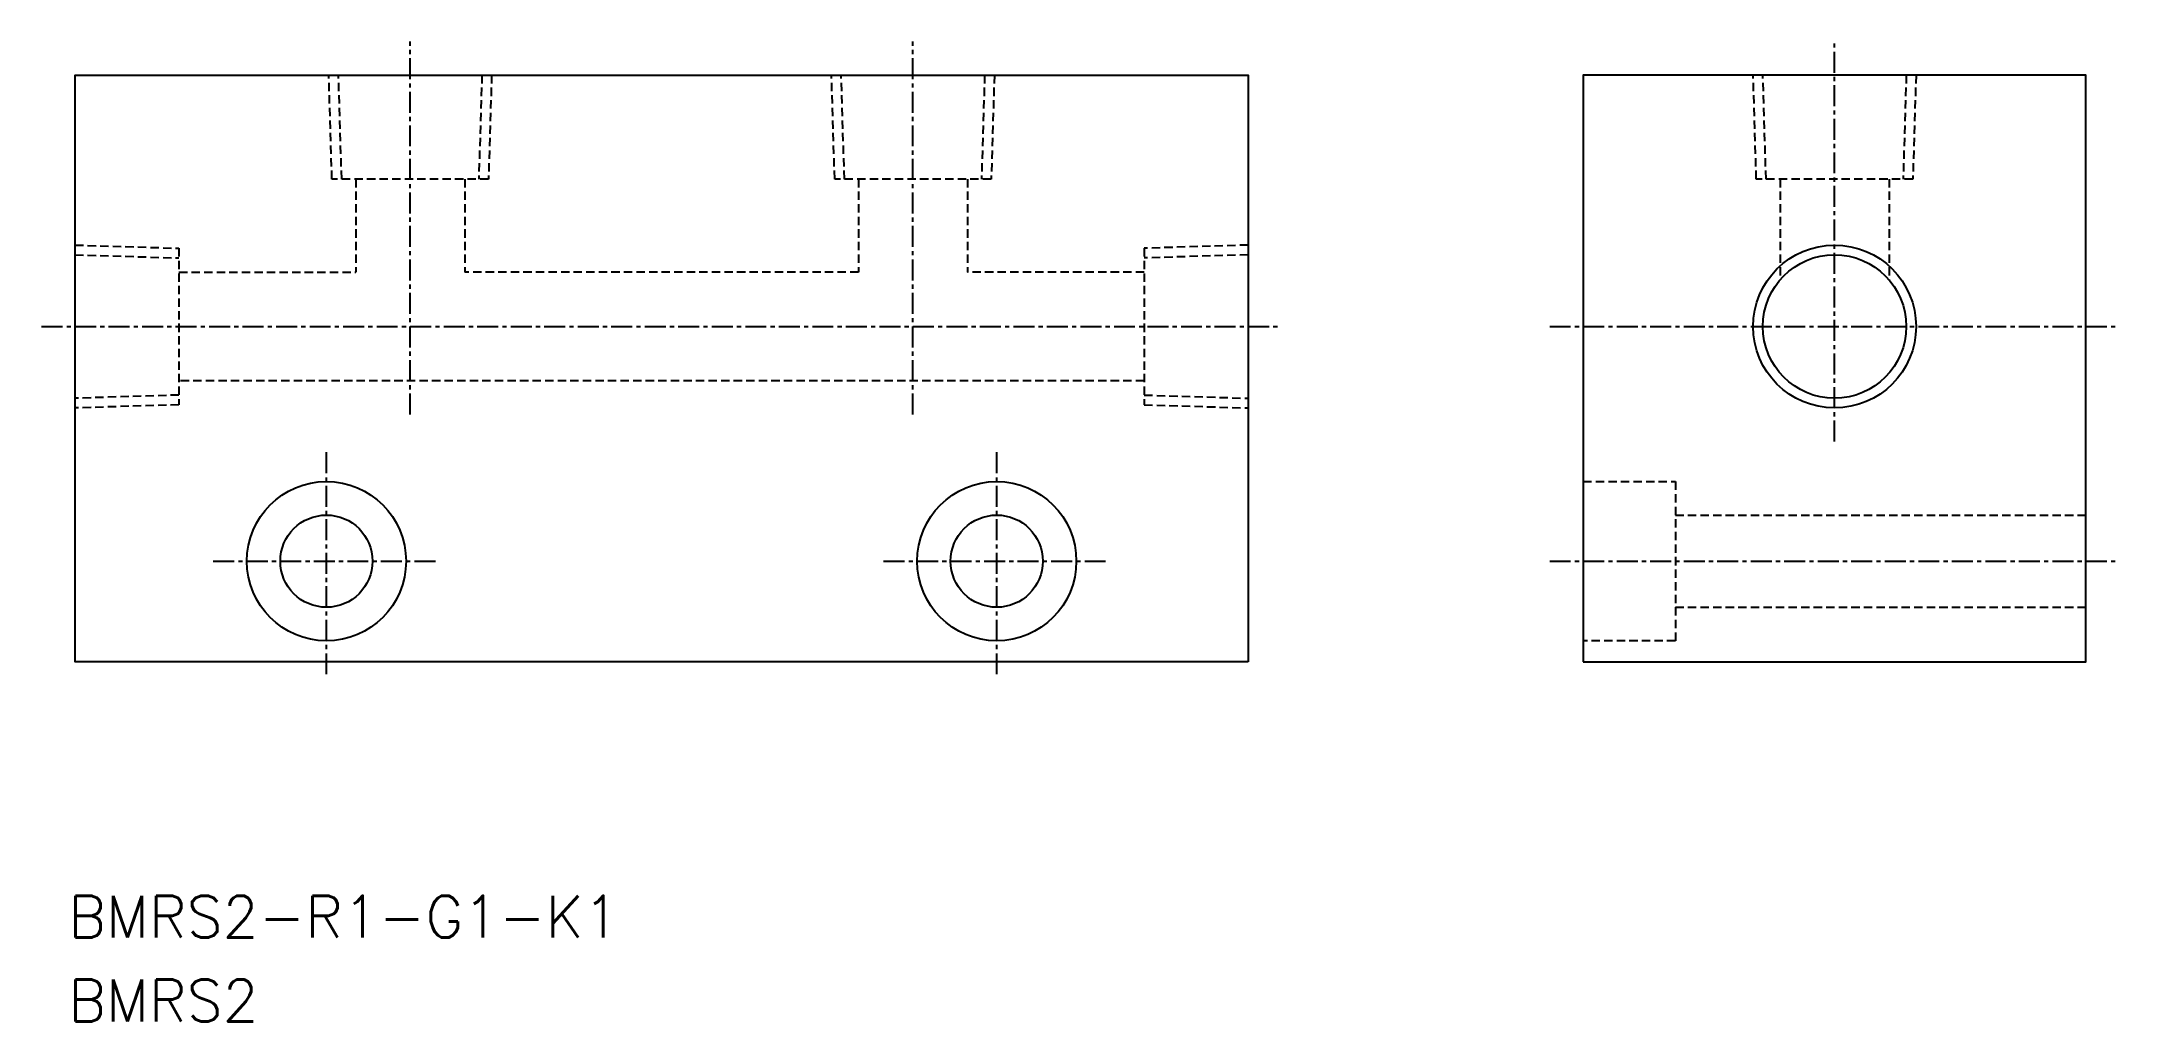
# Model space of a CAD drawing. Extents: x 80 to 204, y 66 to 124.
import ezdxf
from ezdxf.enums import TextEntityAlignment as Align

# ---------------------------------------------------------------- set-up
doc = ezdxf.new("R2010")
doc.units = 0
doc.linetypes.add('CENTER', pattern=[2, 1.25, -0.25, 0.25, -0.25])
doc.linetypes.add('DASHED', pattern=[0.75, 0.5, -0.25])
doc.layers.get('0').update_dxf_attribs({"linetype": 'CONTINUOUS'})
doc.layers.add('CENTER', color=1, linetype='CENTER')
doc.styles.get("Standard").update_dxf_attribs({"font": 'txt.shx', "bigfont": 'extfont.shx'})

msp = doc.modelspace()

# ---------------------------------------------------------------- linework, layer by layer
at = {"color": 3, "linetype": 'DASHED'}
for p, q in [((97.33, 116.3), (97.14, 122.5)), ((97.91, 116.3), (97.72, 122.5)), ((106.28, 122.5), (106.09, 116.3)), ((106.86, 122.5), (106.67, 116.3)), ((127.33, 116.3), (127.14, 122.5)), ((127.91, 116.3), (127.72, 122.5)), ((136.28, 122.5), (136.09, 116.3)), ((136.86, 122.5), (136.67, 116.3)), ((182.33, 116.3), (182.14, 122.5)), ((182.91, 116.3), (182.72, 122.5)), ((191.28, 122.5), (191.09, 116.3)), ((191.86, 122.5), (191.67, 116.3)), ((106.67, 116.3), (97.33, 116.3)), ((98.75, 116.3), (98.75, 110.75)), ((105.25, 116.3), (105.25, 110.75)), ((136.67, 116.3), (127.33, 116.3)), ((128.75, 116.3), (128.75, 110.75)), ((135.25, 116.3), (135.25, 110.75)), ((191.67, 116.3), (182.33, 116.3)), ((183.75, 116.3), (183.75, 110.29)), ((190.25, 116.3), (190.25, 110.29)), ((82, 112.36), (88.2, 112.17)), ((82, 111.78), (88.2, 111.59)), ((88.2, 112.17), (88.2, 102.83)), ((152, 112.36), (145.8, 112.17)), ((145.8, 112.17), (145.8, 102.83)), ((152, 111.78), (145.8, 111.59)), ((88.2, 110.75), (98.75, 110.75)), ((128.75, 110.75), (105.25, 110.75)), ((145.8, 110.75), (135.25, 110.75)), ((145.8, 104.25), (88.2, 104.25)), ((88.2, 103.41), (82, 103.22)), ((145.8, 103.41), (152, 103.22)), ((88.2, 102.83), (82, 102.64)), ((145.8, 102.83), (152, 102.64)), ((172, 98.25), (177.5, 98.25)), ((177.5, 98.25), (177.5, 88.75)), ((177.5, 96.25), (202, 96.25)), ((177.5, 90.75), (202, 90.75)), ((177.5, 88.75), (172, 88.75))]:
    msp.add_line(p, q, dxfattribs=at)
at = {"color": 7, "linetype": 'CONTINUOUS'}
for points in [[(152, 87.5), (82, 87.5), (82, 122.5), (152, 122.5)], [(172, 87.5), (202, 87.5), (202, 122.5), (172, 122.5)]]:
    msp.add_lwpolyline(points, close=True, dxfattribs=at)
at = {"color": 3, "linetype": 'CONTINUOUS'}
msp.add_circle((187, 107.5), 4.86, dxfattribs=at)
at = {"color": 7, "linetype": 'CONTINUOUS'}
for centre, radius in [((187, 107.5), 4.28), ((97, 93.5), 4.75), ((137, 93.5), 4.75), ((97, 93.5), 2.75), ((137, 93.5), 2.75)]:
    msp.add_circle(centre, radius, dxfattribs=at)
at = {"layer": 'CENTER', "color": 1, "linetype": 'CENTER'}
for p, q in [((102, 102.25), (102, 124.5)), ((132, 102.25), (132, 124.5)), ((187, 100.64), (187, 124.5)), ((80, 107.5), (154, 107.5)), ((170, 107.5), (204, 107.5)), ((97, 86.75), (97, 100.25)), ((137, 86.75), (137, 100.25)), ((90.25, 93.5), (103.75, 93.5)), ((130.25, 93.5), (143.75, 93.5)), ((170, 93.5), (204, 93.5))]:
    msp.add_line(p, q, dxfattribs=at)

# ---------------------------------------------------------------- texts
at = {"color": 7, "linetype": 'CONTINUOUS'}
for s, p in [('BMRS2-R1-G1-K1', (81.59, 72.29)), ('BMRS2', (81.59, 67.29))]:
    msp.add_text(s, height=2.5, dxfattribs=at).set_placement(p, align=Align.MIDDLE_LEFT)

doc.saveas('drawing.dxf')
